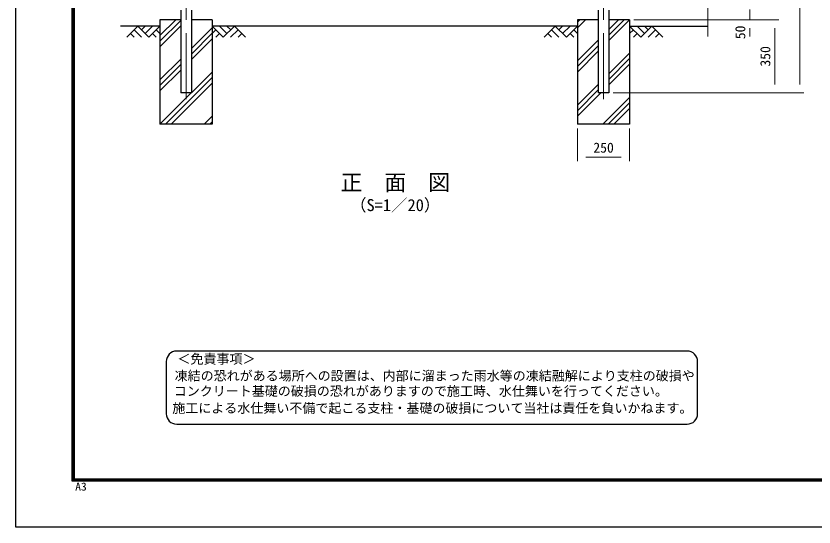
# Model space of a CAD drawing. Units: millimetres, scale not verified. Extents: x -4200 to 4200, y -2970 to 2970.
# Drawn here: x -4200 to -376, y -2970 to -521 of the extents above; entities that cross this region are included whole.
import ezdxf
from ezdxf.enums import TextEntityAlignment as Align

# ---------------------------------------------------------------- set-up
doc = ezdxf.new("R2010")
doc.units = ezdxf.units.MM
doc.header["$LTSCALE"] = 10
doc.linetypes.add('USER1', pattern=[50.8, 31.75, -6.35, 6.35, -6.35])
for name, color, linetype, lineweight in [('0-0_D-TTL-TXT', 7, 'Continuous', 25), ('0-1_D-BMK', 2, 'USER1', 13), ('0-2_D-STR1', 1, 'Continuous', 25), ('0-3_D-STR-DIM', 7, 'Continuous', 13), ('0-6_D-BGD', 7, 'Continuous', 25), ('0-7_D-STR4', 7, 'Continuous', 25), ('0-8_D-DCR-HCH', 7, 'Continuous', 13), ('0-C_D-TTL', 7, 'Continuous', 25)]:
    doc.layers.add(name, color=color, linetype=linetype, lineweight=lineweight)
doc.styles.add('ＭＳ ゴシック', font='')
doc.styles.get('ＭＳ ゴシック').set_extended_font_data('MS Gothic')

msp = doc.modelspace()

# ---------------------------------------------------------------- linework, layer by layer
at = {"layer": '0-0_D-TTL-TXT', "color": 2}
for p, q in [((-984.12, -2126.63), (-3429.67, -2126.63)), ((-3479.67, -2176.63), (-3479.67, -2426.63)), ((-934.12, -2426.63), (-934.12, -2176.63)), ((-3429.67, -2476.63), (-984.12, -2476.63))]:
    msp.add_line(p, q, dxfattribs=at)
for centre, start, end in [((-3429.67, -2176.63), 90, 180), ((-984.12, -2176.63), 0, 90), ((-3429.67, -2426.63), 180, 270), ((-984.12, -2426.63), 270, 0)]:
    msp.add_arc(centre, 50, start, end, dxfattribs=at)
at = {"layer": '0-1_D-BMK'}
for p, q in [((-3384.65, 1937.29), (-3384.65, -919.77)), ((-1384.65, 1937.29), (-1384.65, -919.77))]:
    msp.add_line(p, q, dxfattribs=at)
at = {"layer": '0-2_D-STR1'}
for p, q in [((-3410.05, -492.77), (-3410.05, -889.77)), ((-3359.25, -492.77), (-3359.25, -889.77)), ((-1410.05, -492.77), (-1410.05, -889.77)), ((-1359.25, -492.77), (-1359.25, -889.77)), ((-3359.25, -889.77), (-3410.05, -889.77)), ((-1359.25, -889.77), (-1410.05, -889.77))]:
    msp.add_line(p, q, dxfattribs=at)
at = {"layer": '0-3_D-STR-DIM'}
for p, q in [((-444.65, 1870.23), (-444.65, -849.77)), ((-884.65, 459.57), (-884.65, -619.77)), ((-684.65, -489.77), (-684.65, -539.77)), ((-1239.65, -539.77), (-664.65, -539.77)), ((-1239.65, -539.77), (-544.65, -539.77)), ((-1239.65, -539.77), (-544.65, -539.77)), ((-684.65, -579.77), (-684.65, -619.77)), ((-564.65, -579.77), (-564.65, -849.77)), ((-1339.25, -889.77), (-424.65, -889.77)), ((-1339.25, -889.77), (-544.65, -889.77)), ((-1509.65, -1059.77), (-1509.65, -1217.09)), ((-1259.65, -1059.77), (-1259.65, -1217.09)), ((-1469.65, -1197.09), (-1299.65, -1197.09))]:
    msp.add_line(p, q, dxfattribs=at)
at = {"layer": '0-6_D-BGD'}
for p, q in [((-3509.65, -569.77), (-3699.65, -569.77)), ((-1509.65, -569.77), (-3259.65, -569.77)), ((-1259.65, -569.77), (-884.65, -569.77))]:
    msp.add_line(p, q, dxfattribs=at)
at = {"layer": '0-7_D-STR4'}
for p, q in [((-3509.65, -539.77), (-3509.65, -1039.77)), ((-3410.05, -539.77), (-3509.65, -539.77)), ((-3259.65, -539.77), (-3359.25, -539.77)), ((-3259.65, -539.77), (-3259.65, -1039.77)), ((-1509.65, -539.77), (-1509.65, -1039.77)), ((-1410.05, -539.77), (-1509.65, -539.77)), ((-1259.65, -539.77), (-1359.25, -539.77)), ((-1259.65, -539.77), (-1259.65, -1039.77)), ((-3259.65, -1039.77), (-3509.65, -1039.77)), ((-1259.65, -1039.77), (-1509.65, -1039.77))]:
    msp.add_line(p, q, dxfattribs=at)
at = {"layer": '0-8_D-DCR-HCH'}
for p, q in [((-3616.08, -569.77), (-3669.29, -622.99)), ((-3616.08, -569.77), (-3562.87, -622.99)), ((-3598.34, -587.51), (-3580.6, -569.77)), ((-3580.6, -605.25), (-3545.13, -569.77)), ((-3562.87, -622.99), (-3509.65, -569.77)), ((-3509.65, -615.24), (-3434.18, -539.77)), ((-3509.65, -641.76), (-3410.05, -542.16)), ((-3509.65, -668.28), (-3410.05, -568.68)), ((-3206.44, -622.99), (-3259.65, -569.77)), ((-3188.7, -605.25), (-3224.18, -569.77)), ((-3153.23, -569.77), (-3206.44, -622.99)), ((-3170.87, -587.6), (-3188.7, -569.77)), ((-3153.23, -569.77), (-3100.02, -622.99)), ((-1616.08, -569.77), (-1669.29, -622.99)), ((-1616.08, -569.77), (-1562.87, -622.99)), ((-1598.34, -587.51), (-1580.6, -569.77)), ((-1580.6, -605.25), (-1545.13, -569.77)), ((-1562.87, -622.99), (-1509.65, -569.77)), ((-1509.65, -577.46), (-1471.96, -539.77)), ((-1509.65, -550.95), (-1498.48, -539.77)), ((-1359.25, -639.2), (-1259.83, -539.77)), ((-1359.25, -612.68), (-1286.35, -539.77)), ((-1359.25, -586.16), (-1312.86, -539.77)), ((-1206.44, -622.99), (-1259.65, -569.77)), ((-1188.7, -605.25), (-1224.18, -569.77)), ((-1153.23, -569.77), (-1206.44, -622.99)), ((-1170.87, -587.6), (-1188.7, -569.77)), ((-1153.23, -569.77), (-1100.02, -622.99)), ((-3651.55, -605.25), (-3633.73, -622.99)), ((-3633.82, -587.51), (-3598.18, -622.99)), ((-3545.13, -605.25), (-3527.31, -622.99)), ((-3527.39, -587.51), (-3509.65, -605.17)), ((-3359.25, -676.98), (-3259.65, -577.38)), ((-3359.25, -703.49), (-3259.65, -603.89)), ((-3241.92, -587.51), (-3259.65, -605.17)), ((-3224.18, -605.25), (-3242, -622.99)), ((-3135.49, -587.51), (-3171.13, -622.99)), ((-3117.76, -605.25), (-3135.57, -622.99)), ((-1651.55, -605.25), (-1633.73, -622.99)), ((-1633.82, -587.51), (-1598.18, -622.99)), ((-1545.13, -605.25), (-1527.31, -622.99)), ((-1527.39, -587.51), (-1509.65, -605.17)), ((-1241.92, -587.51), (-1259.65, -605.17)), ((-1224.18, -605.25), (-1242, -622.99)), ((-1135.49, -587.51), (-1171.13, -622.99)), ((-1117.76, -605.25), (-1135.57, -622.99)), ((-3359.25, -730.01), (-3259.65, -630.41)), ((-1509.65, -736.56), (-1410.05, -636.96)), ((-1509.65, -763.08), (-1410.05, -663.48)), ((-1509.65, -789.6), (-1410.05, -690)), ((-1359.25, -798.3), (-1259.65, -698.7)), ((-1359.25, -824.81), (-1259.65, -725.21)), ((-3509.65, -827.38), (-3410.05, -727.78)), ((-3509.65, -853.89), (-3410.05, -754.29)), ((-1359.25, -851.33), (-1259.65, -751.73)), ((-3509.65, -880.41), (-3410.05, -780.81)), ((-3359.25, -889.11), (-3259.65, -789.51)), ((-3483.4, -1039.77), (-3259.65, -816.02)), ((-3456.89, -1039.77), (-3259.65, -842.54)), ((-1509.65, -948.7), (-1410.05, -849.1)), ((-1509.65, -975.21), (-1410.05, -875.61)), ((-3509.65, -1039.51), (-3359.92, -889.77)), ((-1509.65, -1001.73), (-1397.7, -889.77)), ((-1388.6, -1039.77), (-1259.65, -910.83)), ((-1362.08, -1039.77), (-1259.65, -937.34)), ((-1335.57, -1039.77), (-1259.65, -963.86)), ((-3297.79, -1039.77), (-3259.65, -1001.64)), ((-3271.27, -1039.77), (-3259.65, -1028.16))]:
    msp.add_line(p, q, dxfattribs=at)
at = {"layer": '0-C_D-TTL', "color": 2}
msp.add_lwpolyline([(-4199.68, 2970.23), (4200.32, 2970.23), (4200.32, -2969.77), (-4199.68, -2969.77)], close=True, dxfattribs=at)
at = {"layer": '0-C_D-TTL'}
for points in [[(-3929.68, 2750.23), (3930.32, 2750.23), (3930.32, -2749.77), (-3929.68, -2749.77)], [(-3927.18, 2747.73), (3927.82, 2747.73), (3927.82, -2747.27), (-3927.18, -2747.27)], [(-3924.68, 2745.23), (3925.32, 2745.23), (3925.32, -2744.77), (-3924.68, -2744.77)], [(-3922.18, 2742.73), (3922.82, 2742.73), (3922.82, -2742.27), (-3922.18, -2742.27)], [(-3919.68, 2740.23), (3920.32, 2740.23), (3920.32, -2739.77), (-3919.68, -2739.77)]]:
    msp.add_lwpolyline(points, close=True, dxfattribs=at)

# ---------------------------------------------------------------- texts
at = {"layer": '0-0_D-TTL-TXT', "style": 'ＭＳ ゴシック'}
for s, height, p in [('正\u3000面\u3000図', 76.97, (-2644.55, -1380.17)), ('（S=1／20）', 57.7, (-2599.07, -1473.36)), ('＜免責事項＞ \u3000\u3000', 45.67, (-3425.97, -2200.81)), ('凍結の恐れがある場所への設置は、内部に溜まった雨水等の凍結融解により支柱の破損や', 45.67, (-3439.49, -2281.3)), ('コンクリート基礎の破損の恐れがありますので施工時、水仕舞いを行ってください。', 45.67, (-3443.6, -2354.73)), ('施工による水仕舞い不備で起こる支柱・基礎の破損について当社は責任を負いかねます。 ', 45.67, (-3450.59, -2436.22))]:
    msp.add_text(s, height=height, dxfattribs=at).set_placement(p, align=Align.BOTTOM_LEFT)
at = {"layer": '0-3_D-STR-DIM', "style": 'ＭＳ ゴシック'}
for s, p in [('50', (-691.4, -632.4)), ('350', (-571.4, -763.65))]:
    msp.add_text(s, height=48.09, rotation=90, dxfattribs=at).set_placement(p, align=Align.BOTTOM_LEFT)
msp.add_text('250', height=48.09, dxfattribs=at).set_placement((-1433.65, -1190.34), align=Align.BOTTOM_LEFT)
at = {"layer": '0-C_D-TTL', "style": 'ＭＳ ゴシック', "width": 1.05}
msp.add_text('A3', height=38.48, dxfattribs=at).set_placement((-3915.77, -2806.58), align=Align.BOTTOM_LEFT)

doc.saveas('drawing.dxf')
